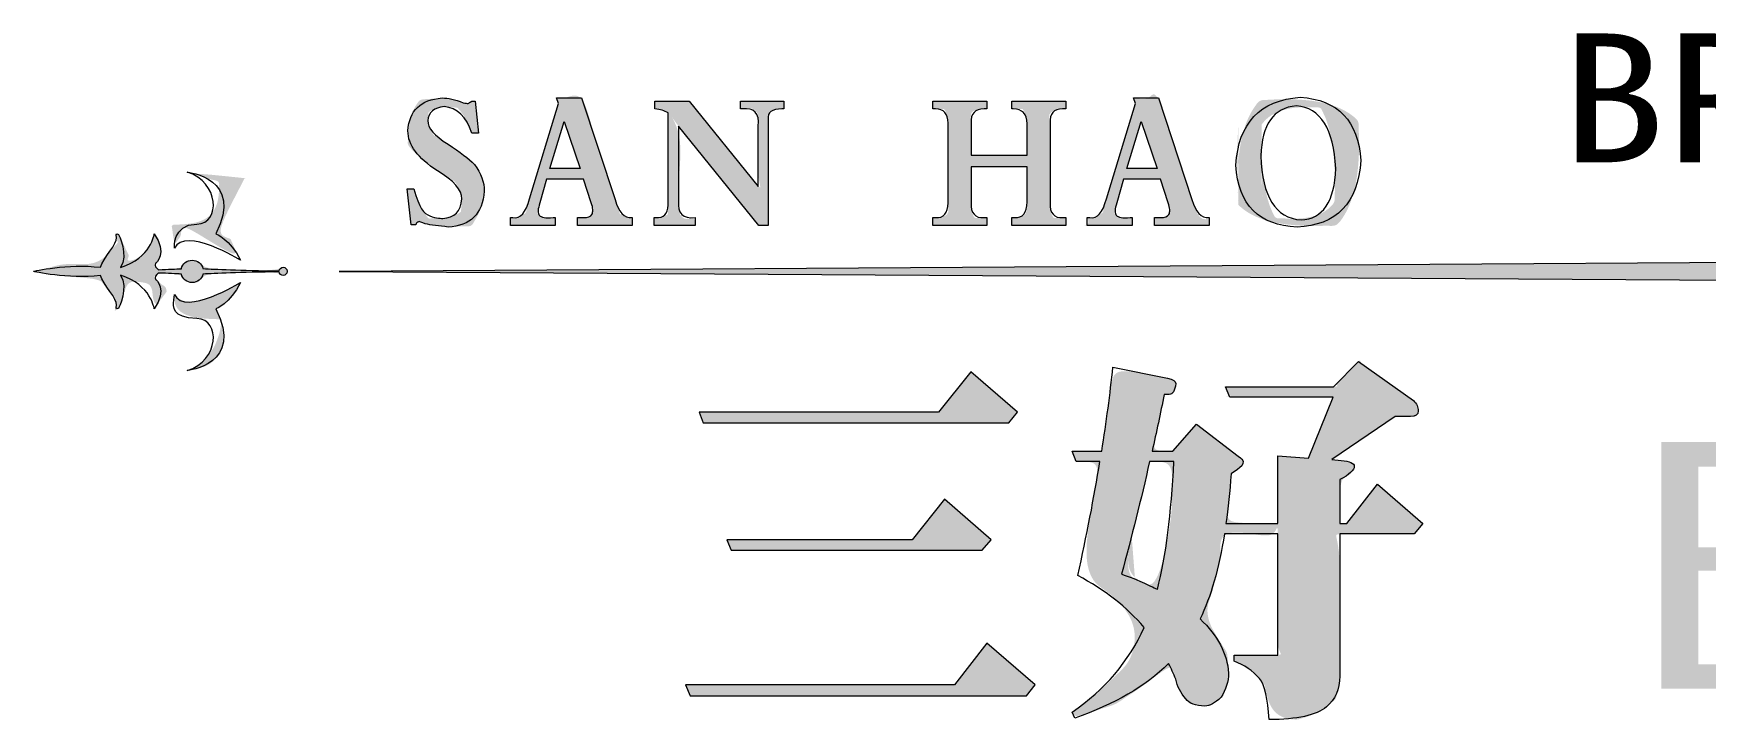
# Model space of a CAD drawing. Header units: millimetres. Extents: x 404985 to 540841, y 1898 to 26709.
# Drawn here: x 470265 to 471141, y 21833 to 22193 of the extents above; entities that cross this region are included whole.
import ezdxf

# ---------------------------------------------------------------- set-up
doc = ezdxf.new("R2010")
doc.units = ezdxf.units.MM
doc.layers.add('水电', color=2, linetype='Continuous')
doc.styles.add('宋体', font='PMingLiU.ttf', dxfattribs={"width": 0.7})

# ---------------------------------------------------------------- blocks, each defined once
blk = doc.blocks.new('DFERGGGGGGGGGGGGGGG')
at = {"true_color": 0xd9ad00}
h = blk.add_hatch(color=42, dxfattribs=at)
h.dxf.hatch_style = 2
edge = h.paths.add_edge_path()
edge.add_spline(control_points=[(2243068.4, 1013893.1), (2243068.4, 1013893.1), (2243068.4, 1013893.1), (2243072.9, 1013891.2), (2243081.2, 1013887.7), (2243095.5, 1013885.1), (2243113.4, 1013882.8), (2243134.8, 1013880.3), (2243187, 1013882.8), (2243215.1, 1013910.7), (2243219.2, 1013964.1), (2243219.2, 1013984.8), (2243211.5, 1014005.4), (2243196.1, 1014026), (2243182.9, 1014039.4), (2243162.4, 1014055.2), (2243134.8, 1014073.5), (2243103.1, 1014092.9), (2243087.3, 1014111), (2243087.3, 1014128.1), (2243089.3, 1014147.5), (2243102.1, 1014158.4), (2243125.6, 1014160.9), (2243156.3, 1014158.4), (2243177.8, 1014137.8), (2243190, 1014098.9), (2243190, 1014098.9), (2243205.4, 1014098.9), (2243205.4, 1014098.9), (2243205.4, 1014098.9), (2243197.7, 1014173.6), (2243197.7, 1014173.6), (2243197.7, 1014173.6), (2243190, 1014173.6), (2243190, 1014173.6), (2243187, 1014171.1), (2243185.9, 1014170.5), (2243187, 1014171.8), (2243183.9, 1014169.3), (2243181.8, 1014168.1), (2243180.8, 1014168.1), (2243178.8, 1014168.1), (2243175.2, 1014168.8), (2243170.1, 1014170), (2243150.6, 1014177.3), (2243134.3, 1014180.9), (2243121, 1014180.9), (2243070.9, 1014177.3), (2243044.3, 1014151.7), (2243041.3, 1014104.4), (2243041.3, 1014071.6), (2243064.3, 1014040.6), (2243110.2, 1014011.5), (2243148.1, 1013988.4), (2243167, 1013966.6), (2243167, 1013946), (2243165, 1013916.8), (2243150.1, 1013901.6), (2243122.5, 1013900.4), (2243089.8, 1013900.4), (2243067.4, 1013923.4), (2243055.1, 1013969.6), (2243055.1, 1013969.6), (2243039.7, 1013969.6), (2243039.7, 1013969.6), (2243039.7, 1013969.6), (2243048.9, 1013885.8), (2243048.9, 1013885.8), (2243048.9, 1013885.8), (2243059.6, 1013885.8), (2243059.6, 1013885.8), (2243060.6, 1013889.4), (2243063.2, 1013891.9), (2243067.4, 1013893.1), (2243068.4, 1013893.1)], knot_values=[-1, 0, 0, 0, 0, 0, 1, 1, 1, 2, 2, 2, 3, 3, 3, 4, 4, 4, 5, 5, 5, 6, 6, 6, 7, 7, 7, 8, 8, 8, 9, 9, 9, 10, 10, 10, 11, 11, 11, 12, 12, 12, 13, 13, 13, 14, 14, 14, 15, 15, 15, 16, 16, 16, 17, 17, 17, 18, 18, 18, 19, 19, 19, 20, 20, 20, 21, 21, 21, 22, 22, 22, 23, 23, 23, 24, 24, 24, 24], degree=3, periodic=0)
h = blk.add_hatch(color=42, dxfattribs=at)
h.dxf.hatch_style = 2
edge = h.paths.add_edge_path()
edge.add_spline(control_points=[(2243349, 1013936.8), (2243349, 1013936.8), (2243349, 1013936.8), (2243364.3, 1013991.5), (2243364.3, 1013991.5), (2243364.3, 1013991.5), (2243450.2, 1013991.5), (2243450.2, 1013991.5), (2243450.2, 1013991.5), (2243468.6, 1013936.8), (2243468.6, 1013936.8), (2243472.7, 1013924.6), (2243473.2, 1013915.6), (2243470.1, 1013909.5), (2243467, 1013904.7), (2243460.4, 1013902.2), (2243450.2, 1013902.2), (2243450.2, 1013902.2), (2243436.4, 1013902.2), (2243436.4, 1013902.2), (2243436.4, 1013902.2), (2243436.4, 1013884), (2243436.4, 1013884), (2243436.4, 1013884), (2243563.7, 1013884), (2243563.7, 1013884), (2243563.7, 1013884), (2243563.7, 1013902.2), (2243563.7, 1013902.2), (2243545.3, 1013901), (2243532, 1013914.9), (2243523.8, 1013944.1), (2243523.8, 1013944.1), (2243445.6, 1014180.9), (2243445.6, 1014180.9), (2243445.6, 1014180.9), (2243387.2, 1014180.9), (2243387.2, 1014180.9), (2243387.2, 1014180.9), (2243391.9, 1014168.1), (2243391.9, 1014168.1), (2243391.9, 1014168.1), (2243324.4, 1013946), (2243324.4, 1013946), (2243316.2, 1013914.3), (2243303.5, 1013899.7), (2243286, 1013902.2), (2243286, 1013902.2), (2243279.9, 1013902.2), (2243279.9, 1013902.2), (2243279.9, 1013902.2), (2243279.9, 1013884), (2243279.9, 1013884), (2243279.9, 1013884), (2243384.2, 1013884), (2243384.2, 1013884), (2243384.2, 1013884), (2243384.2, 1013902.2), (2243384.2, 1013902.2), (2243384.2, 1013902.2), (2243379.7, 1013902.2), (2243379.7, 1013902.2), (2243362.3, 1013901), (2243351.5, 1013902.8), (2243347.4, 1013907.6), (2243343.3, 1013912.5), (2243343.8, 1013922.2), (2243349, 1013936.8), (2243349, 1013936.8)], knot_values=[-1, 0, 0, 0, 0, 0, 1, 1, 1, 2, 2, 2, 3, 3, 3, 4, 4, 4, 5, 5, 5, 6, 6, 6, 7, 7, 7, 8, 8, 8, 9, 9, 9, 10, 10, 10, 11, 11, 11, 12, 12, 12, 13, 13, 13, 14, 14, 14, 15, 15, 15, 16, 16, 16, 17, 17, 17, 18, 18, 18, 19, 19, 19, 20, 20, 20, 21, 21, 21, 22, 22, 22, 22], degree=3, periodic=0)
h.paths.add_polyline_path([(2243405.7, 1014126.3), (2243442.6, 1014016.9), (2243371.9, 1014016.9)])
h = blk.add_hatch(color=42, dxfattribs=at)
h.dxf.hatch_style = 2
edge = h.paths.add_edge_path()
edge.add_spline(control_points=[(2243880.6, 1013884), (2243880.6, 1013884), (2243880.6, 1013884), (2243880.6, 1014131.7), (2243880.6, 1014131.7), (2243878.6, 1014147.5), (2243889.3, 1014155.4), (2243912.8, 1014155.4), (2243912.8, 1014155.4), (2243917.4, 1014155.4), (2243917.4, 1014155.4), (2243917.4, 1014155.4), (2243917.4, 1014173.6), (2243917.4, 1014173.6), (2243917.4, 1014173.6), (2243816.2, 1014173.6), (2243816.2, 1014173.6), (2243816.2, 1014173.6), (2243816.2, 1014155.4), (2243816.2, 1014155.4), (2243816.2, 1014155.4), (2243820.7, 1014155.4), (2243820.7, 1014155.4), (2243848.4, 1014159), (2243860.7, 1014145.7), (2243857.6, 1014115.3), (2243857.6, 1014115.3), (2243857.6, 1013975.1), (2243857.6, 1013975.1), (2243857.6, 1013975.1), (2243696.5, 1014173.6), (2243696.5, 1014173.6), (2243696.5, 1014173.6), (2243616.8, 1014173.6), (2243616.8, 1014173.6), (2243616.8, 1014173.6), (2243616.8, 1014155.4), (2243616.8, 1014155.4), (2243629, 1014154.2), (2243639.2, 1014151.1), (2243647.5, 1014146.3), (2243647.5, 1014146.3), (2243647.5, 1013931.4), (2243647.5, 1013931.4), (2243647.5, 1013910.7), (2243637.7, 1013901), (2243618.3, 1013902.2), (2243618.3, 1013902.2), (2243615.3, 1013902.2), (2243615.3, 1013902.2), (2243615.3, 1013902.2), (2243615.3, 1013884), (2243615.3, 1013884), (2243615.3, 1013884), (2243710.4, 1013884), (2243710.4, 1013884), (2243710.4, 1013884), (2243710.4, 1013902.2), (2243710.4, 1013902.2), (2243681.7, 1013899.7), (2243668.9, 1013912.5), (2243672, 1013940.5), (2243672, 1013940.5), (2243672, 1014115.3), (2243672, 1014115.3), (2243672, 1014115.3), (2243859.1, 1013884), (2243859.1, 1013884), (2243859.1, 1013884), (2243880.6, 1013884), (2243880.6, 1013884), (2243880.6, 1013884)], knot_values=[-1, 0, 0, 0, 0, 0, 1, 1, 1, 2, 2, 2, 3, 3, 3, 4, 4, 4, 5, 5, 5, 6, 6, 6, 7, 7, 7, 8, 8, 8, 9, 9, 9, 10, 10, 10, 11, 11, 11, 12, 12, 12, 13, 13, 13, 14, 14, 14, 15, 15, 15, 16, 16, 16, 17, 17, 17, 18, 18, 18, 19, 19, 19, 20, 20, 20, 21, 21, 21, 22, 22, 22, 23, 23, 23, 23], degree=3, periodic=0)
h = blk.add_hatch(color=42, dxfattribs=at)
h.dxf.hatch_style = 2
edge = h.paths.add_edge_path()
edge.add_spline(control_points=[(2244299.9, 1014122.6), (2244299.9, 1014122.6), (2244299.9, 1014122.6), (2244299.9, 1013936.8), (2244299.9, 1013936.8), (2244299.9, 1013912.5), (2244290.1, 1013901), (2244270.7, 1013902.2), (2244270.7, 1013902.2), (2244264.6, 1013902.2), (2244264.6, 1013902.2), (2244264.6, 1013902.2), (2244264.6, 1013884), (2244264.6, 1013884), (2244264.6, 1013884), (2244390.4, 1013884), (2244390.4, 1013884), (2244390.4, 1013884), (2244390.4, 1013902.2), (2244390.4, 1013902.2), (2244390.4, 1013902.2), (2244384.2, 1013902.2), (2244384.2, 1013902.2), (2244362.7, 1013901), (2244352.5, 1013912.5), (2244353.5, 1013936.8), (2244353.5, 1013936.8), (2244353.5, 1014020.6), (2244353.5, 1014020.6), (2244353.5, 1014020.6), (2244483.9, 1014020.6), (2244483.9, 1014020.6), (2244483.9, 1014020.6), (2244483.9, 1013938.7), (2244483.9, 1013938.7), (2244483.9, 1013913.1), (2244474.1, 1013901), (2244454.8, 1013902.2), (2244454.8, 1013902.2), (2244448.7, 1013902.2), (2244448.7, 1013902.2), (2244448.7, 1013902.2), (2244448.7, 1013884), (2244448.7, 1013884), (2244448.7, 1013884), (2244574.4, 1013884), (2244574.4, 1013884), (2244574.4, 1013884), (2244574.4, 1013902.2), (2244574.4, 1013902.2), (2244574.4, 1013902.2), (2244568.3, 1013902.2), (2244568.3, 1013902.2), (2244546.8, 1013901), (2244536.5, 1013912.5), (2244537.6, 1013936.8), (2244537.6, 1013936.8), (2244537.6, 1014122.6), (2244537.6, 1014122.6), (2244536.5, 1014144.5), (2244546.3, 1014155.4), (2244566.8, 1014155.4), (2244566.8, 1014155.4), (2244574.4, 1014155.4), (2244574.4, 1014155.4), (2244574.4, 1014155.4), (2244574.4, 1014173.6), (2244574.4, 1014173.6), (2244574.4, 1014173.6), (2244448.7, 1014173.6), (2244448.7, 1014173.6), (2244448.7, 1014173.6), (2244448.7, 1014155.4), (2244448.7, 1014155.4), (2244448.7, 1014155.4), (2244451.7, 1014155.4), (2244451.7, 1014155.4), (2244473.2, 1014155.4), (2244483.9, 1014143.9), (2244483.9, 1014120.8), (2244483.9, 1014120.8), (2244483.9, 1014047.9), (2244483.9, 1014047.9), (2244483.9, 1014047.9), (2244353.5, 1014047.9), (2244353.5, 1014047.9), (2244353.5, 1014047.9), (2244353.5, 1014122.6), (2244353.5, 1014122.6), (2244352.5, 1014144.5), (2244362.7, 1014155.4), (2244384.2, 1014155.4), (2244384.2, 1014155.4), (2244390.4, 1014155.4), (2244390.4, 1014155.4), (2244390.4, 1014155.4), (2244390.4, 1014173.6), (2244390.4, 1014173.6), (2244390.4, 1014173.6), (2244264.6, 1014173.6), (2244264.6, 1014173.6), (2244264.6, 1014173.6), (2244264.6, 1014155.4), (2244264.6, 1014155.4), (2244264.6, 1014155.4), (2244270.7, 1014155.4), (2244270.7, 1014155.4), (2244290.1, 1014155.4), (2244299.9, 1014144.5), (2244299.9, 1014122.6), (2244299.9, 1014122.6)], knot_values=[-1, 0, 0, 0, 0, 0, 1, 1, 1, 2, 2, 2, 3, 3, 3, 4, 4, 4, 5, 5, 5, 6, 6, 6, 7, 7, 7, 8, 8, 8, 9, 9, 9, 10, 10, 10, 11, 11, 11, 12, 12, 12, 13, 13, 13, 14, 14, 14, 15, 15, 15, 16, 16, 16, 17, 17, 17, 18, 18, 18, 19, 19, 19, 20, 20, 20, 21, 21, 21, 22, 22, 22, 23, 23, 23, 24, 24, 24, 25, 25, 25, 26, 26, 26, 27, 27, 27, 28, 28, 28, 29, 29, 29, 30, 30, 30, 31, 31, 31, 32, 32, 32, 33, 33, 33, 34, 34, 34, 35, 35, 35, 36, 36, 36, 36], degree=3, periodic=0)
h = blk.add_hatch(color=42, dxfattribs=at)
h.dxf.hatch_style = 2
edge = h.paths.add_edge_path()
edge.add_spline(control_points=[(2244908.2, 1013884), (2244908.2, 1013884), (2244908.2, 1013884), (2244908.2, 1013902.2), (2244908.2, 1013902.2), (2244889.8, 1013901), (2244876.5, 1013914.9), (2244868.3, 1013944.1), (2244868.3, 1013944.1), (2244790.1, 1014180.9), (2244790.1, 1014180.9), (2244790.1, 1014180.9), (2244731.8, 1014180.9), (2244731.8, 1014180.9), (2244731.8, 1014180.9), (2244736.4, 1014168.1), (2244736.4, 1014168.1), (2244736.4, 1014168.1), (2244668.9, 1013946), (2244668.9, 1013946), (2244660.7, 1013914.3), (2244647.9, 1013899.7), (2244630.6, 1013902.2), (2244630.6, 1013902.2), (2244624.4, 1013902.2), (2244624.4, 1013902.2), (2244624.4, 1013902.2), (2244624.4, 1013884), (2244624.4, 1013884), (2244624.4, 1013884), (2244728.7, 1013884), (2244728.7, 1013884), (2244728.7, 1013884), (2244728.7, 1013902.2), (2244728.7, 1013902.2), (2244728.7, 1013902.2), (2244724.1, 1013902.2), (2244724.1, 1013902.2), (2244706.7, 1013901), (2244696, 1013902.8), (2244691.9, 1013907.6), (2244687.9, 1013912.5), (2244688.4, 1013922.2), (2244693.4, 1013936.8), (2244693.4, 1013936.8), (2244708.8, 1013991.5), (2244708.8, 1013991.5), (2244708.8, 1013991.5), (2244794.7, 1013991.5), (2244794.7, 1013991.5), (2244794.7, 1013991.5), (2244813.1, 1013936.8), (2244813.1, 1013936.8), (2244817.1, 1013924.6), (2244817.7, 1013915.6), (2244814.6, 1013909.5), (2244811.6, 1013904.7), (2244804.9, 1013902.2), (2244794.7, 1013902.2), (2244794.7, 1013902.2), (2244780.9, 1013902.2), (2244780.9, 1013902.2), (2244780.9, 1013902.2), (2244780.9, 1013884), (2244780.9, 1013884), (2244780.9, 1013884), (2244908.2, 1013884), (2244908.2, 1013884), (2244908.2, 1013884)], knot_values=[-1, 0, 0, 0, 0, 0, 1, 1, 1, 2, 2, 2, 3, 3, 3, 4, 4, 4, 5, 5, 5, 6, 6, 6, 7, 7, 7, 8, 8, 8, 9, 9, 9, 10, 10, 10, 11, 11, 11, 12, 12, 12, 13, 13, 13, 14, 14, 14, 15, 15, 15, 16, 16, 16, 17, 17, 17, 18, 18, 18, 19, 19, 19, 20, 20, 20, 21, 21, 21, 22, 22, 22, 22], degree=3, periodic=0)
h.paths.add_polyline_path([(2244716.5, 1014016.9), (2244750.2, 1014126.3), (2244787, 1014016.9)])
h = blk.add_hatch(color=42, dxfattribs=at)
h.dxf.hatch_style = 2
edge = h.paths.add_edge_path()
edge.add_spline(control_points=[(2244976.6, 1013931.9), (2244976.6, 1013931.9), (2244976.6, 1013931.9), (2245024.2, 1013884), (2245113.1, 1013880.3), (2245205.1, 1013884), (2245254.8, 1013935.6), (2245262, 1014035.2), (2245255.8, 1014127.5), (2245208.7, 1014176.6), (2245120.8, 1014182.7), (2245026.7, 1014175.4), (2244976.6, 1014122.6), (2244970.5, 1014024.2), (2244976.6, 1013931.9)], knot_values=[-1, 0, 0, 0, 0, 0, 1, 1, 1, 2, 2, 2, 3, 3, 3, 4, 4, 4, 4], degree=3, periodic=0)
edge = h.paths.add_edge_path()
edge.add_spline(control_points=[(2245030.8, 1014119), (2245030.8, 1014119), (2245030.8, 1014119), (2245058.4, 1014157.8), (2245111.6, 1014162.7), (2245167.8, 1014157.8), (2245198.5, 1014109.2), (2245203.6, 1014016.9), (2245200.6, 1013939.2), (2245173.4, 1013899.2), (2245122.4, 1013896.8), (2245063, 1013901.6), (2245031.9, 1013951.4), (2245028.8, 1014046.1), (2245030.8, 1014119)], knot_values=[-1, 0, 0, 0, 0, 0, 1, 1, 1, 2, 2, 2, 3, 3, 3, 4, 4, 4, 4], degree=3, periodic=0)
h = blk.add_hatch(color=42, dxfattribs=at)
h.dxf.hatch_style = 2
edge = h.paths.add_edge_path()
edge.add_spline(control_points=[(2242660.9, 1013994.1), (2242660.9, 1013994.1), (2242660.9, 1013994.1), (2242527.2, 1014008.2), (2242527.2, 1014008.2), (2242600.5, 1013985.6), (2242607, 1013888.9), (2242549, 1013887.3), (2242490.9, 1013885.6), (2242497.3, 1013830.8), (2242497.3, 1013830.8), (2242521.6, 1013883.2), (2242651, 1013803.1), (2242651, 1013803.1), (2242627.5, 1013852.8), (2242593.3, 1013864.5), (2242593.3, 1013864.5), (2242660.9, 1013994.1)], knot_values=[-1, 0, 0, 0, 0, 0, 1, 1, 1, 2, 2, 2, 3, 3, 3, 4, 4, 4, 5, 5, 5, 5], degree=3, periodic=0)
h = blk.add_hatch(color=42, dxfattribs=at)
h.dxf.hatch_style = 2
edge = h.paths.add_edge_path()
edge.add_spline(control_points=[(2242365.5, 1013844), (2242365.5, 1013844), (2242365.5, 1013844), (2242330.6, 1013806), (2242324.5, 1013786.5), (2242248.8, 1013796.3), (2242168.6, 1013777.1), (2242168.6, 1013777.1), (2242168.6, 1013777.1), (2242248.8, 1013757.9), (2242324.5, 1013767.8), (2242330.6, 1013748.2), (2242365.5, 1013710.3), (2242362.1, 1013698.8), (2242358, 1013685.2), (2242366.9, 1013690.9), (2242366.9, 1013690.9), (2242366.9, 1013690.9), (2242391.2, 1013740.3), (2242371.3, 1013768.1), (2242443.4, 1013745.3), (2242450.1, 1013689.7), (2242450.1, 1013689.7), (2242482.4, 1013734.7), (2242453.4, 1013758.4), (2242453.4, 1013758.4), (2242449.4, 1013763.5), (2242454.8, 1013769.4), (2242459.6, 1013773.2), (2242483, 1013772.4), (2242500.8, 1013771.6), (2242513.3, 1013770.9), (2242516.1, 1013759.5), (2242526.3, 1013751.1), (2242538.5, 1013751.1), (2242550.6, 1013751.1), (2242560.8, 1013759.4), (2242563.7, 1013770.7), (2242591.2, 1013772.2), (2242648.9, 1013774.7), (2242741.2, 1013776.1), (2242741.7, 1013771.3), (2242745.7, 1013767.7), (2242750.6, 1013767.7), (2242755.6, 1013767.7), (2242759.7, 1013771.5), (2242760.1, 1013776.4), (2242760.1, 1013776.4), (2242760.1, 1013776.4), (2242760.2, 1013776.4), (2242760.2, 1013776.4), (2242760.2, 1013777.8), (2242760.2, 1013777.8), (2242760.1, 1013777.8), (2242760.1, 1013777.8), (2242760.1, 1013777.8), (2242759.7, 1013782.7), (2242755.6, 1013786.6), (2242750.6, 1013786.6), (2242745.7, 1013786.6), (2242741.6, 1013782.9), (2242741.2, 1013778.1), (2242648.9, 1013779.5), (2242591.2, 1013782), (2242563.7, 1013783.5), (2242560.8, 1013794.7), (2242550.6, 1013803.1), (2242538.5, 1013803.1), (2242526.2, 1013803.1), (2242516, 1013794.7), (2242513.3, 1013783.3), (2242500.8, 1013782.6), (2242483, 1013781.8), (2242459.7, 1013781), (2242454.9, 1013784.8), (2242449.4, 1013790.7), (2242453.4, 1013795.8), (2242453.4, 1013795.8), (2242482.4, 1013819.5), (2242450.1, 1013864.5), (2242450.1, 1013864.5), (2242443.4, 1013808.8), (2242371.3, 1013786.1), (2242391.2, 1013813.9), (2242366.9, 1013863.3), (2242366.9, 1013863.3), (2242366.9, 1013863.3), (2242358, 1013869.1), (2242362.1, 1013855.3), (2242365.5, 1013844)], knot_values=[-1, 0, 0, 0, 0, 0, 1, 1, 1, 2, 2, 2, 3, 3, 3, 4, 4, 4, 5, 5, 5, 6, 6, 6, 7, 7, 7, 8, 8, 8, 9, 9, 9, 10, 10, 10, 11, 11, 11, 12, 12, 12, 13, 13, 13, 14, 14, 14, 15, 15, 15, 16, 16, 16, 17, 17, 17, 18, 18, 18, 19, 19, 19, 20, 20, 20, 21, 21, 21, 22, 22, 22, 23, 23, 23, 24, 24, 24, 25, 25, 25, 26, 26, 26, 27, 27, 27, 28, 28, 28, 29, 29, 29, 29], degree=3, periodic=0)
h = blk.add_hatch(color=42, dxfattribs=at)
h.dxf.hatch_style = 2
h.paths.add_polyline_path([(2242881.4, 1013777.1), (2246754.2, 1013752.4), (2250627.1, 1013777.1), (2246754.2, 1013801.8)])
h = blk.add_hatch(color=42, dxfattribs=at)
h.dxf.hatch_style = 2
edge = h.paths.add_edge_path()
edge.add_spline(control_points=[(2242607, 1013665.4), (2242607, 1013665.4), (2242607, 1013665.4), (2242600.5, 1013568.7), (2242527.2, 1013546.1), (2242527.2, 1013546.1), (2242660.9, 1013560.1), (2242593.3, 1013689.7), (2242593.3, 1013689.7), (2242627.5, 1013701.4), (2242651, 1013751.1), (2242651, 1013751.1), (2242521.6, 1013671), (2242497.3, 1013723.4), (2242497.3, 1013723.4), (2242490.9, 1013668.6), (2242549, 1013667), (2242607, 1013665.4)], knot_values=[-1, 0, 0, 0, 0, 0, 1, 1, 1, 2, 2, 2, 3, 3, 3, 4, 4, 4, 5, 5, 5, 5], degree=3, periodic=0)
h = blk.add_hatch(color=42, dxfattribs=at)
h.dxf.hatch_style = 2
edge = h.paths.add_edge_path()
edge.add_spline(control_points=[(2244834, 1012810.4), (2244834, 1012810.4), (2244834, 1012810.4), (2244841.9, 1012795.3), (2244854.1, 1012781.5), (2244861.7, 1012770.7), (2244876.4, 1012765.1), (2244898.5, 1012764.5), (2244909.6, 1012764.5), (2244922.1, 1012771.4), (2244936, 1012785.1), (2244947.7, 1012802.9), (2244953.5, 1012821.7), (2244953.5, 1012841.4), (2244950.6, 1012886.7), (2244928.5, 1012928.8), (2244887.2, 1012967.5), (2244912.2, 1013018.8), (2244931.1, 1013085), (2244943.9, 1013166), (2244943.9, 1013166), (2245068.6, 1013166), (2245068.6, 1013166), (2245068.6, 1013166), (2245068.6, 1012883.4), (2245068.6, 1012883.4), (2245068.6, 1012883.4), (2244966.6, 1012883.4), (2244966.6, 1012883.4), (2244966.6, 1012883.4), (2244966.6, 1012869.1), (2244966.6, 1012869.1), (2244990.5, 1012860.2), (2245010.2, 1012846.8), (2245025.9, 1012828.9), (2245037.5, 1012813.4), (2245045.1, 1012781.5), (2245048.5, 1012733.2), (2245113.1, 1012733.2), (2245157.5, 1012743), (2245182, 1012762.7), (2245202.3, 1012780), (2245212.5, 1012803.8), (2245212.5, 1012834.2), (2245212.5, 1012834.2), (2245212.5, 1013166), (2245212.5, 1013166), (2245212.5, 1013166), (2245386, 1013166), (2245386, 1013166), (2245386, 1013166), (2245406.1, 1013190.2), (2245406.1, 1013190.2), (2245406.1, 1013190.2), (2245300.6, 1013281.4), (2245300.6, 1013281.4), (2245300.6, 1013281.4), (2245229, 1013190.2), (2245229, 1013190.2), (2245229, 1013190.2), (2245212.5, 1013190.2), (2245212.5, 1013190.2), (2245212.5, 1013190.2), (2245212.5, 1013292), (2245212.5, 1013292), (2245235.2, 1013303.4), (2245246.5, 1013313.9), (2245246.5, 1013323.4), (2245246.5, 1013330), (2245236.3, 1013334.4), (2245216, 1013336.9), (2245216, 1013336.9), (2245194.2, 1013338.6), (2245194.2, 1013338.6), (2245194.2, 1013338.6), (2245341.6, 1013438.7), (2245341.6, 1013438.7), (2245341.6, 1013438.7), (2245377.3, 1013438.7), (2245377.3, 1013438.7), (2245389.5, 1013438.7), (2245395.7, 1013443.2), (2245395.7, 1013452.2), (2245395.7, 1013461.1), (2245391.8, 1013469.2), (2245384.3, 1013476.3), (2245384.3, 1013476.3), (2245256.1, 1013567.5), (2245256.1, 1013567.5), (2245256.1, 1013567.5), (2245198.5, 1013508.5), (2245198.5, 1013508.5), (2245198.5, 1013508.5), (2244946.6, 1013508.5), (2244946.6, 1013508.5), (2244946.6, 1013508.5), (2244956.9, 1013484.4), (2244956.9, 1013484.4), (2244956.9, 1013484.4), (2245197.6, 1013484.4), (2245197.6, 1013484.4), (2245197.6, 1013484.4), (2245140.1, 1013342.2), (2245140.1, 1013342.2), (2245140.1, 1013342.2), (2245068.6, 1013347.6), (2245068.6, 1013347.6), (2245068.6, 1013347.6), (2245068.6, 1013190.2), (2245068.6, 1013190.2), (2245068.6, 1013190.2), (2244947.4, 1013190.2), (2244947.4, 1013190.2), (2244952.6, 1013225.4), (2244956.6, 1013263.8), (2244959.6, 1013305.5), (2244959.6, 1013305.5), (2244974.4, 1013315.4), (2244974.4, 1013315.4), (2244983.2, 1013321.3), (2244987.5, 1013327.5), (2244987.5, 1013334.1), (2244987.5, 1013337.1), (2244983.8, 1013341.3), (2244976.2, 1013346.7), (2244976.2, 1013346.7), (2244878.5, 1013420.9), (2244878.5, 1013420.9), (2244878.5, 1013420.9), (2244823.6, 1013358.3), (2244823.6, 1013358.3), (2244823.6, 1013358.3), (2244775.6, 1013358.3), (2244775.6, 1013358.3), (2244785.5, 1013402.4), (2244794.8, 1013446.5), (2244803.5, 1013490.6), (2244803.5, 1013490.6), (2244814.8, 1013490.6), (2244814.8, 1013490.6), (2244823.6, 1013490.6), (2244828.8, 1013499), (2244830.5, 1013515.7), (2244830.5, 1013521.6), (2244824.1, 1013525.8), (2244811.3, 1013528.2), (2244811.3, 1013528.2), (2244684.1, 1013554.1), (2244684.1, 1013554.1), (2244677.6, 1013491.5), (2244668.9, 1013426.2), (2244657.9, 1013358.3), (2244657.9, 1013358.3), (2244589, 1013358.3), (2244589, 1013358.3), (2244589, 1013358.3), (2244598.6, 1013334.1), (2244598.6, 1013334.1), (2244598.6, 1013334.1), (2244653.6, 1013334.1), (2244653.6, 1013334.1), (2244640.1, 1013250), (2244623, 1013161.5), (2244602.1, 1013068.5), (2244664.9, 1013035.1), (2244716.6, 1012994.9), (2244757.2, 1012947.8), (2244721.3, 1012868.5), (2244665.2, 1012802.7), (2244589, 1012750.2), (2244589, 1012750.2), (2244595.1, 1012736.8), (2244595.1, 1012736.8), (2244687.6, 1012768.4), (2244760.5, 1012810.7), (2244814, 1012863.8), (2244819.8, 1012852.4), (2244825.3, 1012840.2), (2244830.5, 1012827.1), (2244834, 1012810.4)], knot_values=[-1, 0, 0, 0, 0, 0, 1, 1, 1, 2, 2, 2, 3, 3, 3, 4, 4, 4, 5, 5, 5, 6, 6, 6, 7, 7, 7, 8, 8, 8, 9, 9, 9, 10, 10, 10, 11, 11, 11, 12, 12, 12, 13, 13, 13, 14, 14, 14, 15, 15, 15, 16, 16, 16, 17, 17, 17, 18, 18, 18, 19, 19, 19, 20, 20, 20, 21, 21, 21, 22, 22, 22, 23, 23, 23, 24, 24, 24, 25, 25, 25, 26, 26, 26, 27, 27, 27, 28, 28, 28, 29, 29, 29, 30, 30, 30, 31, 31, 31, 32, 32, 32, 33, 33, 33, 34, 34, 34, 35, 35, 35, 36, 36, 36, 37, 37, 37, 38, 38, 38, 39, 39, 39, 40, 40, 40, 41, 41, 41, 42, 42, 42, 43, 43, 43, 44, 44, 44, 45, 45, 45, 46, 46, 46, 47, 47, 47, 48, 48, 48, 49, 49, 49, 50, 50, 50, 51, 51, 51, 52, 52, 52, 53, 53, 53, 54, 54, 54, 55, 55, 55, 56, 56, 56, 57, 57, 57, 58, 58, 58, 59, 59, 59, 59], degree=3, periodic=0)
edge = h.paths.add_edge_path()
edge.add_spline(control_points=[(2244727.9, 1013159.2), (2244727.9, 1013159.2), (2244727.9, 1013159.2), (2244749.7, 1013246.5), (2244769.5, 1013334.1), (2244769.5, 1013334.1), (2244826.1, 1013334.1), (2244826.1, 1013334.1), (2244820.3, 1013213.1), (2244807.6, 1013113.8), (2244787.8, 1013036.3), (2244763.4, 1013048.9), (2244735.5, 1013060.8), (2244704.1, 1013072.1), (2244727.9, 1013159.2)], knot_values=[-1, 0, 0, 0, 0, 0, 1, 1, 1, 2, 2, 2, 3, 3, 3, 4, 4, 4, 4], degree=3, periodic=0)
h = blk.add_hatch(color=42, dxfattribs=at)
h.dxf.hatch_style = 2
h.paths.add_polyline_path([(2244461.7, 1013449.5), (2244352.7, 1013543.4), (2244277.7, 1013449.5), (2243719.6, 1013449.5), (2243729.2, 1013424.4), (2244441.6, 1013424.4)])
h = blk.add_hatch(color=42, dxfattribs=at)
h.dxf.hatch_style = 2
h.paths.add_polyline_path([(2243784.1, 1013151.7), (2243794.6, 1013127.6), (2244379.7, 1013127.6), (2244400.7, 1013151.7), (2244291.6, 1013246.5), (2244216.6, 1013151.7)])
h = blk.add_hatch(color=42, dxfattribs=at)
h.dxf.hatch_style = 2
h.paths.add_polyline_path([(2244315.2, 1012813.7), (2243688.2, 1012813.7), (2243698.7, 1012788.6), (2244482.6, 1012788.6), (2244502.7, 1012813.7), (2244390.1, 1012911.2)])
at = {"lineweight": 0}
for points in [[(2243405.7, 1014126.3), (2243442.6, 1014016.9), (2243371.9, 1014016.9), (2243405.7, 1014126.3)], [(2244716.5, 1014016.9), (2244750.2, 1014126.3), (2244787, 1014016.9), (2244716.5, 1014016.9)], [(2242881.4, 1013777.1), (2246754.2, 1013752.4), (2250627.1, 1013777.1), (2246754.2, 1013801.8), (2242881.4, 1013777.1)], [(2244461.7, 1013449.5), (2244352.7, 1013543.4), (2244277.7, 1013449.5), (2243719.6, 1013449.5), (2243729.2, 1013424.4), (2244441.6, 1013424.4), (2244461.7, 1013449.5)], [(2243784.1, 1013151.7), (2243794.6, 1013127.6), (2244379.7, 1013127.6), (2244400.7, 1013151.7), (2244291.6, 1013246.5), (2244216.6, 1013151.7), (2243784.1, 1013151.7)], [(2244315.2, 1012813.7), (2243688.2, 1012813.7), (2243698.7, 1012788.6), (2244482.6, 1012788.6), (2244502.7, 1012813.7), (2244390.1, 1012911.2), (2244315.2, 1012813.7)]]:
    blk.add_lwpolyline(points, dxfattribs=at)
for points, knots in [([(2243122.5, 1013900.4), (2243122.5, 1013900.4), (2243089.8, 1013900.4), (2243067.4, 1013923.4), (2243055.1, 1013969.6), (2243055.1, 1013969.6), (2243039.7, 1013969.6), (2243039.7, 1013969.6), (2243039.7, 1013969.6), (2243048.9, 1013885.8), (2243048.9, 1013885.8), (2243048.9, 1013885.8), (2243059.6, 1013885.8), (2243059.6, 1013885.8), (2243060.6, 1013889.4), (2243063.2, 1013891.9), (2243067.4, 1013893.1), (2243068.4, 1013893.1), (2243072.9, 1013891.2), (2243081.2, 1013887.7), (2243095.5, 1013885.1), (2243113.4, 1013882.8), (2243134.8, 1013880.3), (2243187, 1013882.8), (2243215.1, 1013910.7), (2243219.2, 1013964.1), (2243219.2, 1013984.8), (2243211.5, 1014005.4), (2243196.1, 1014026), (2243182.9, 1014039.4), (2243162.4, 1014055.2), (2243134.8, 1014073.5), (2243103.1, 1014092.9), (2243087.3, 1014111), (2243087.3, 1014128.1), (2243089.3, 1014147.5), (2243102.1, 1014158.4), (2243125.6, 1014160.9), (2243156.3, 1014158.4), (2243177.8, 1014137.8), (2243190, 1014098.9), (2243190, 1014098.9), (2243205.4, 1014098.9), (2243205.4, 1014098.9), (2243205.4, 1014098.9), (2243197.7, 1014173.6), (2243197.7, 1014173.6), (2243197.7, 1014173.6), (2243190, 1014173.6), (2243190, 1014173.6), (2243187, 1014171.1), (2243185.9, 1014170.5), (2243187, 1014171.8), (2243183.9, 1014169.3), (2243181.8, 1014168.1), (2243180.8, 1014168.1), (2243178.8, 1014168.1), (2243175.2, 1014168.8), (2243170.1, 1014170), (2243150.6, 1014177.3), (2243134.3, 1014180.9), (2243121, 1014180.9), (2243070.9, 1014177.3), (2243044.3, 1014151.7), (2243041.3, 1014104.4), (2243041.3, 1014071.6), (2243064.3, 1014040.6), (2243110.2, 1014011.5), (2243148.1, 1013988.4), (2243167, 1013966.6), (2243167, 1013946), (2243165, 1013916.8), (2243150.1, 1013901.6), (2243122.5, 1013900.4)], [0, 0, 0, 0, 0.5, 1, 1, 1, 2, 2, 2, 3, 3, 3, 4, 4, 4, 5, 5, 5, 6, 6, 6, 7, 7, 7, 8, 8, 8, 9, 9, 9, 10, 10, 10, 11, 11, 11, 12, 12, 12, 13, 13, 13, 14, 14, 14, 15, 15, 15, 16, 16, 16, 17, 17, 17, 18, 18, 18, 19, 19, 19, 20, 20, 20, 21, 21, 21, 22, 22, 22, 23, 23, 23, 24, 24, 24, 24]), ([(2243384.2, 1013902.2), (2243384.2, 1013902.2), (2243379.7, 1013902.2), (2243379.7, 1013902.2), (2243362.3, 1013901), (2243351.5, 1013902.8), (2243347.4, 1013907.6), (2243343.3, 1013912.5), (2243343.8, 1013922.2), (2243349, 1013936.8), (2243349, 1013936.8), (2243364.3, 1013991.5), (2243364.3, 1013991.5), (2243364.3, 1013991.5), (2243450.2, 1013991.5), (2243450.2, 1013991.5), (2243450.2, 1013991.5), (2243468.6, 1013936.8), (2243468.6, 1013936.8), (2243472.7, 1013924.6), (2243473.2, 1013915.6), (2243470.1, 1013909.5), (2243467, 1013904.7), (2243460.4, 1013902.2), (2243450.2, 1013902.2), (2243450.2, 1013902.2), (2243436.4, 1013902.2), (2243436.4, 1013902.2), (2243436.4, 1013902.2), (2243436.4, 1013884), (2243436.4, 1013884), (2243436.4, 1013884), (2243563.7, 1013884), (2243563.7, 1013884), (2243563.7, 1013884), (2243563.7, 1013902.2), (2243563.7, 1013902.2), (2243545.3, 1013901), (2243532, 1013914.9), (2243523.8, 1013944.1), (2243523.8, 1013944.1), (2243445.6, 1014180.9), (2243445.6, 1014180.9), (2243445.6, 1014180.9), (2243387.2, 1014180.9), (2243387.2, 1014180.9), (2243387.2, 1014180.9), (2243391.9, 1014168.1), (2243391.9, 1014168.1), (2243391.9, 1014168.1), (2243324.4, 1013946), (2243324.4, 1013946), (2243316.2, 1013914.3), (2243303.5, 1013899.7), (2243286, 1013902.2), (2243286, 1013902.2), (2243279.9, 1013902.2), (2243279.9, 1013902.2), (2243279.9, 1013902.2), (2243279.9, 1013884), (2243279.9, 1013884), (2243279.9, 1013884), (2243384.2, 1013884), (2243384.2, 1013884), (2243384.2, 1013884), (2243384.2, 1013902.2), (2243384.2, 1013902.2)], [0, 0, 0, 0, 1, 1, 1, 2, 2, 2, 3, 3, 3, 4, 4, 4, 5, 5, 5, 6, 6, 6, 7, 7, 7, 8, 8, 8, 9, 9, 9, 10, 10, 10, 11, 11, 11, 12, 12, 12, 13, 13, 13, 14, 14, 14, 15, 15, 15, 16, 16, 16, 17, 17, 17, 18, 18, 18, 19, 19, 19, 20, 20, 20, 21, 21, 21, 22, 22, 22, 22]), ([(2243710.4, 1013902.2), (2243681.7, 1013899.7), (2243668.9, 1013912.5), (2243672, 1013940.5), (2243672, 1013940.5), (2243672, 1014115.3), (2243672, 1014115.3), (2243672, 1014115.3), (2243859.1, 1013884), (2243859.1, 1013884), (2243859.1, 1013884), (2243880.6, 1013884), (2243880.6, 1013884), (2243880.6, 1013884), (2243880.6, 1014131.7), (2243880.6, 1014131.7), (2243878.6, 1014147.5), (2243889.3, 1014155.4), (2243912.8, 1014155.4), (2243912.8, 1014155.4), (2243917.4, 1014155.4), (2243917.4, 1014155.4), (2243917.4, 1014155.4), (2243917.4, 1014173.6), (2243917.4, 1014173.6), (2243917.4, 1014173.6), (2243816.2, 1014173.6), (2243816.2, 1014173.6), (2243816.2, 1014173.6), (2243816.2, 1014155.4), (2243816.2, 1014155.4), (2243816.2, 1014155.4), (2243820.7, 1014155.4), (2243820.7, 1014155.4), (2243848.4, 1014159), (2243860.7, 1014145.7), (2243857.6, 1014115.3), (2243857.6, 1014115.3), (2243857.6, 1013975.1), (2243857.6, 1013975.1), (2243857.6, 1013975.1), (2243696.5, 1014173.6), (2243696.5, 1014173.6), (2243696.5, 1014173.6), (2243616.8, 1014173.6), (2243616.8, 1014173.6), (2243616.8, 1014173.6), (2243616.8, 1014155.4), (2243616.8, 1014155.4), (2243629, 1014154.2), (2243639.2, 1014151.1), (2243647.5, 1014146.3), (2243647.5, 1014146.3), (2243647.5, 1013931.4), (2243647.5, 1013931.4), (2243647.5, 1013910.7), (2243637.7, 1013901), (2243618.3, 1013902.2), (2243618.3, 1013902.2), (2243615.3, 1013902.2), (2243615.3, 1013902.2), (2243615.3, 1013902.2), (2243615.3, 1013884), (2243615.3, 1013884), (2243615.3, 1013884), (2243710.4, 1013884), (2243710.4, 1013884), (2243710.4, 1013884), (2243710.4, 1013902.2), (2243710.4, 1013902.2)], [0, 0, 0, 0, 1, 1, 1, 2, 2, 2, 3, 3, 3, 4, 4, 4, 5, 5, 5, 6, 6, 6, 7, 7, 7, 8, 8, 8, 9, 9, 9, 10, 10, 10, 11, 11, 11, 12, 12, 12, 13, 13, 13, 14, 14, 14, 15, 15, 15, 16, 16, 16, 17, 17, 17, 18, 18, 18, 19, 19, 19, 20, 20, 20, 21, 21, 21, 22, 22, 22, 23, 23, 23, 23]), ([(2244537.6, 1014122.6), (2244536.5, 1014144.5), (2244546.3, 1014155.4), (2244566.8, 1014155.4), (2244566.8, 1014155.4), (2244574.4, 1014155.4), (2244574.4, 1014155.4), (2244574.4, 1014155.4), (2244574.4, 1014173.6), (2244574.4, 1014173.6), (2244574.4, 1014173.6), (2244448.7, 1014173.6), (2244448.7, 1014173.6), (2244448.7, 1014173.6), (2244448.7, 1014155.4), (2244448.7, 1014155.4), (2244448.7, 1014155.4), (2244451.7, 1014155.4), (2244451.7, 1014155.4), (2244473.2, 1014155.4), (2244483.9, 1014143.9), (2244483.9, 1014120.8), (2244483.9, 1014120.8), (2244483.9, 1014047.9), (2244483.9, 1014047.9), (2244483.9, 1014047.9), (2244353.5, 1014047.9), (2244353.5, 1014047.9), (2244353.5, 1014047.9), (2244353.5, 1014122.6), (2244353.5, 1014122.6), (2244352.5, 1014144.5), (2244362.7, 1014155.4), (2244384.2, 1014155.4), (2244384.2, 1014155.4), (2244390.4, 1014155.4), (2244390.4, 1014155.4), (2244390.4, 1014155.4), (2244390.4, 1014173.6), (2244390.4, 1014173.6), (2244390.4, 1014173.6), (2244264.6, 1014173.6), (2244264.6, 1014173.6), (2244264.6, 1014173.6), (2244264.6, 1014155.4), (2244264.6, 1014155.4), (2244264.6, 1014155.4), (2244270.7, 1014155.4), (2244270.7, 1014155.4), (2244290.1, 1014155.4), (2244299.9, 1014144.5), (2244299.9, 1014122.6), (2244299.9, 1014122.6), (2244299.9, 1013936.8), (2244299.9, 1013936.8), (2244299.9, 1013912.5), (2244290.1, 1013901), (2244270.7, 1013902.2), (2244270.7, 1013902.2), (2244264.6, 1013902.2), (2244264.6, 1013902.2), (2244264.6, 1013902.2), (2244264.6, 1013884), (2244264.6, 1013884), (2244264.6, 1013884), (2244390.4, 1013884), (2244390.4, 1013884), (2244390.4, 1013884), (2244390.4, 1013902.2), (2244390.4, 1013902.2), (2244390.4, 1013902.2), (2244384.2, 1013902.2), (2244384.2, 1013902.2), (2244362.7, 1013901), (2244352.5, 1013912.5), (2244353.5, 1013936.8), (2244353.5, 1013936.8), (2244353.5, 1014020.6), (2244353.5, 1014020.6), (2244353.5, 1014020.6), (2244483.9, 1014020.6), (2244483.9, 1014020.6), (2244483.9, 1014020.6), (2244483.9, 1013938.7), (2244483.9, 1013938.7), (2244483.9, 1013913.1), (2244474.1, 1013901), (2244454.8, 1013902.2), (2244454.8, 1013902.2), (2244448.7, 1013902.2), (2244448.7, 1013902.2), (2244448.7, 1013902.2), (2244448.7, 1013884), (2244448.7, 1013884), (2244448.7, 1013884), (2244574.4, 1013884), (2244574.4, 1013884), (2244574.4, 1013884), (2244574.4, 1013902.2), (2244574.4, 1013902.2), (2244574.4, 1013902.2), (2244568.3, 1013902.2), (2244568.3, 1013902.2), (2244546.8, 1013901), (2244536.5, 1013912.5), (2244537.6, 1013936.8), (2244537.6, 1013936.8), (2244537.6, 1014122.6), (2244537.6, 1014122.6)], [0, 0, 0, 0, 1, 1, 1, 2, 2, 2, 3, 3, 3, 4, 4, 4, 5, 5, 5, 6, 6, 6, 7, 7, 7, 8, 8, 8, 9, 9, 9, 10, 10, 10, 11, 11, 11, 12, 12, 12, 13, 13, 13, 14, 14, 14, 15, 15, 15, 16, 16, 16, 17, 17, 17, 18, 18, 18, 19, 19, 19, 20, 20, 20, 21, 21, 21, 22, 22, 22, 23, 23, 23, 24, 24, 24, 25, 25, 25, 26, 26, 26, 27, 27, 27, 28, 28, 28, 29, 29, 29, 30, 30, 30, 31, 31, 31, 32, 32, 32, 33, 33, 33, 34, 34, 34, 35, 35, 35, 36, 36, 36, 36]), ([(2244794.7, 1013902.2), (2244794.7, 1013902.2), (2244780.9, 1013902.2), (2244780.9, 1013902.2), (2244780.9, 1013902.2), (2244780.9, 1013884), (2244780.9, 1013884), (2244780.9, 1013884), (2244908.2, 1013884), (2244908.2, 1013884), (2244908.2, 1013884), (2244908.2, 1013902.2), (2244908.2, 1013902.2), (2244889.8, 1013901), (2244876.5, 1013914.9), (2244868.3, 1013944.1), (2244868.3, 1013944.1), (2244790.1, 1014180.9), (2244790.1, 1014180.9), (2244790.1, 1014180.9), (2244731.8, 1014180.9), (2244731.8, 1014180.9), (2244731.8, 1014180.9), (2244736.4, 1014168.1), (2244736.4, 1014168.1), (2244736.4, 1014168.1), (2244668.9, 1013946), (2244668.9, 1013946), (2244660.7, 1013914.3), (2244647.9, 1013899.7), (2244630.6, 1013902.2), (2244630.6, 1013902.2), (2244624.4, 1013902.2), (2244624.4, 1013902.2), (2244624.4, 1013902.2), (2244624.4, 1013884), (2244624.4, 1013884), (2244624.4, 1013884), (2244728.7, 1013884), (2244728.7, 1013884), (2244728.7, 1013884), (2244728.7, 1013902.2), (2244728.7, 1013902.2), (2244728.7, 1013902.2), (2244724.1, 1013902.2), (2244724.1, 1013902.2), (2244706.7, 1013901), (2244696, 1013902.8), (2244691.9, 1013907.6), (2244687.9, 1013912.5), (2244688.4, 1013922.2), (2244693.4, 1013936.8), (2244693.4, 1013936.8), (2244708.8, 1013991.5), (2244708.8, 1013991.5), (2244708.8, 1013991.5), (2244794.7, 1013991.5), (2244794.7, 1013991.5), (2244794.7, 1013991.5), (2244813.1, 1013936.8), (2244813.1, 1013936.8), (2244817.1, 1013924.6), (2244817.7, 1013915.6), (2244814.6, 1013909.5), (2244811.6, 1013904.7), (2244804.9, 1013902.2), (2244794.7, 1013902.2)], [0, 0, 0, 0, 1, 1, 1, 2, 2, 2, 3, 3, 3, 4, 4, 4, 5, 5, 5, 6, 6, 6, 7, 7, 7, 8, 8, 8, 9, 9, 9, 10, 10, 10, 11, 11, 11, 12, 12, 12, 13, 13, 13, 14, 14, 14, 15, 15, 15, 16, 16, 16, 17, 17, 17, 18, 18, 18, 19, 19, 19, 20, 20, 20, 21, 21, 21, 22, 22, 22, 22]), ([(2245120.8, 1014182.7), (2245026.7, 1014175.4), (2244976.6, 1014122.6), (2244970.5, 1014024.2), (2244976.6, 1013931.9), (2245024.2, 1013884), (2245113.1, 1013880.3), (2245205.1, 1013884), (2245254.8, 1013935.6), (2245262, 1014035.2), (2245255.8, 1014127.5), (2245208.7, 1014176.6), (2245120.8, 1014182.7)], [0, 0, 0, 0, 1, 1, 1, 2, 2, 2, 3, 3, 3, 4, 4, 4, 4]), ([(2245122.4, 1013896.8), (2245063, 1013901.6), (2245031.9, 1013951.4), (2245028.8, 1014046.1), (2245030.8, 1014119), (2245058.4, 1014157.8), (2245111.6, 1014162.7), (2245167.8, 1014157.8), (2245198.5, 1014109.2), (2245203.6, 1014016.9), (2245200.6, 1013939.2), (2245173.4, 1013899.2), (2245122.4, 1013896.8)], [0, 0, 0, 0, 1, 1, 1, 2, 2, 2, 3, 3, 3, 4, 4, 4, 4]), ([(2242651, 1013803.1), (2242627.5, 1013852.8), (2242593.3, 1013864.5), (2242593.3, 1013864.5), (2242660.9, 1013994.1), (2242527.2, 1014008.2), (2242527.2, 1014008.2), (2242600.5, 1013985.6), (2242607, 1013888.9), (2242549, 1013887.3), (2242490.9, 1013885.6), (2242497.3, 1013830.8), (2242497.3, 1013830.8), (2242521.6, 1013883.2), (2242651, 1013803.1), (2242651, 1013803.1)], [0, 0, 0, 0, 1, 1, 1, 2, 2, 2, 3, 3, 3, 4, 4, 4, 5, 5, 5, 5]), ([(2242750.6, 1013786.6), (2242745.7, 1013786.6), (2242741.6, 1013782.9), (2242741.2, 1013778.1), (2242648.9, 1013779.5), (2242591.2, 1013782), (2242563.7, 1013783.5), (2242560.8, 1013794.7), (2242550.6, 1013803.1), (2242538.5, 1013803.1), (2242526.2, 1013803.1), (2242516, 1013794.7), (2242513.3, 1013783.3), (2242500.8, 1013782.6), (2242483, 1013781.8), (2242459.7, 1013781), (2242454.9, 1013784.8), (2242449.4, 1013790.7), (2242453.4, 1013795.8), (2242453.4, 1013795.8), (2242482.4, 1013819.5), (2242450.1, 1013864.5), (2242450.1, 1013864.5), (2242443.4, 1013808.8), (2242371.3, 1013786.1), (2242391.2, 1013813.9), (2242366.9, 1013863.3), (2242366.9, 1013863.3), (2242366.9, 1013863.3), (2242358, 1013869.1), (2242362.1, 1013855.3), (2242365.5, 1013844), (2242330.6, 1013806), (2242324.5, 1013786.5), (2242248.8, 1013796.3), (2242168.6, 1013777.1), (2242168.6, 1013777.1), (2242168.6, 1013777.1), (2242248.8, 1013757.9), (2242324.5, 1013767.8), (2242330.6, 1013748.2), (2242365.5, 1013710.3), (2242362.1, 1013698.8), (2242358, 1013685.2), (2242366.9, 1013690.9), (2242366.9, 1013690.9), (2242366.9, 1013690.9), (2242391.2, 1013740.3), (2242371.3, 1013768.1), (2242443.4, 1013745.3), (2242450.1, 1013689.7), (2242450.1, 1013689.7), (2242482.4, 1013734.7), (2242453.4, 1013758.4), (2242453.4, 1013758.4), (2242449.4, 1013763.5), (2242454.8, 1013769.4), (2242459.6, 1013773.2), (2242483, 1013772.4), (2242500.8, 1013771.6), (2242513.3, 1013770.9), (2242516.1, 1013759.5), (2242526.3, 1013751.1), (2242538.5, 1013751.1), (2242550.6, 1013751.1), (2242560.8, 1013759.4), (2242563.7, 1013770.7), (2242591.2, 1013772.2), (2242648.9, 1013774.7), (2242741.2, 1013776.1), (2242741.7, 1013771.3), (2242745.7, 1013767.7), (2242750.6, 1013767.7), (2242755.6, 1013767.7), (2242759.7, 1013771.5), (2242760.1, 1013776.4), (2242760.1, 1013776.4), (2242760.1, 1013776.4), (2242760.2, 1013776.4), (2242760.2, 1013776.4), (2242760.2, 1013777.8), (2242760.2, 1013777.8), (2242760.1, 1013777.8), (2242760.1, 1013777.8), (2242760.1, 1013777.8), (2242759.7, 1013782.7), (2242755.6, 1013786.6), (2242750.6, 1013786.6)], [0, 0, 0, 0, 1, 1, 1, 2, 2, 2, 3, 3, 3, 4, 4, 4, 5, 5, 5, 6, 6, 6, 7, 7, 7, 8, 8, 8, 9, 9, 9, 10, 10, 10, 11, 11, 11, 12, 12, 12, 13, 13, 13, 14, 14, 14, 15, 15, 15, 16, 16, 16, 17, 17, 17, 18, 18, 18, 19, 19, 19, 20, 20, 20, 21, 21, 21, 22, 22, 22, 23, 23, 23, 24, 24, 24, 25, 25, 25, 26, 26, 26, 27, 27, 27, 28, 28, 28, 29, 29, 29, 29]), ([(2242497.3, 1013723.4), (2242497.3, 1013723.4), (2242497.3, 1013723.4), (2242490.9, 1013668.6), (2242549, 1013667), (2242607, 1013665.4), (2242600.5, 1013568.7), (2242527.2, 1013546.1), (2242527.2, 1013546.1), (2242660.9, 1013560.1), (2242593.3, 1013689.7), (2242593.3, 1013689.7), (2242627.5, 1013701.4), (2242651, 1013751.1), (2242651, 1013751.1), (2242521.6, 1013671), (2242497.3, 1013723.4)], [0, 0, 0, 0, 0.5, 1, 1, 1, 2, 2, 2, 3, 3, 3, 4, 4, 4, 5, 5, 5, 5]), ([(2245229, 1013190.2), (2245229, 1013190.2), (2245212.5, 1013190.2), (2245212.5, 1013190.2), (2245212.5, 1013190.2), (2245212.5, 1013292), (2245212.5, 1013292), (2245235.2, 1013303.4), (2245246.5, 1013313.9), (2245246.5, 1013323.4), (2245246.5, 1013330), (2245236.3, 1013334.4), (2245216, 1013336.9), (2245216, 1013336.9), (2245194.2, 1013338.6), (2245194.2, 1013338.6), (2245194.2, 1013338.6), (2245341.6, 1013438.7), (2245341.6, 1013438.7), (2245341.6, 1013438.7), (2245377.3, 1013438.7), (2245377.3, 1013438.7), (2245389.5, 1013438.7), (2245395.7, 1013443.2), (2245395.7, 1013452.2), (2245395.7, 1013461.1), (2245391.8, 1013469.2), (2245384.3, 1013476.3), (2245384.3, 1013476.3), (2245256.1, 1013567.5), (2245256.1, 1013567.5), (2245256.1, 1013567.5), (2245198.5, 1013508.5), (2245198.5, 1013508.5), (2245198.5, 1013508.5), (2244946.6, 1013508.5), (2244946.6, 1013508.5), (2244946.6, 1013508.5), (2244956.9, 1013484.4), (2244956.9, 1013484.4), (2244956.9, 1013484.4), (2245197.6, 1013484.4), (2245197.6, 1013484.4), (2245197.6, 1013484.4), (2245140.1, 1013342.2), (2245140.1, 1013342.2), (2245140.1, 1013342.2), (2245068.6, 1013347.6), (2245068.6, 1013347.6), (2245068.6, 1013347.6), (2245068.6, 1013190.2), (2245068.6, 1013190.2), (2245068.6, 1013190.2), (2244947.4, 1013190.2), (2244947.4, 1013190.2), (2244952.6, 1013225.4), (2244956.6, 1013263.8), (2244959.6, 1013305.5), (2244959.6, 1013305.5), (2244974.4, 1013315.4), (2244974.4, 1013315.4), (2244983.2, 1013321.3), (2244987.5, 1013327.5), (2244987.5, 1013334.1), (2244987.5, 1013337.1), (2244983.8, 1013341.3), (2244976.2, 1013346.7), (2244976.2, 1013346.7), (2244878.5, 1013420.9), (2244878.5, 1013420.9), (2244878.5, 1013420.9), (2244823.6, 1013358.3), (2244823.6, 1013358.3), (2244823.6, 1013358.3), (2244775.6, 1013358.3), (2244775.6, 1013358.3), (2244785.5, 1013402.4), (2244794.8, 1013446.5), (2244803.5, 1013490.6), (2244803.5, 1013490.6), (2244814.8, 1013490.6), (2244814.8, 1013490.6), (2244823.6, 1013490.6), (2244828.8, 1013499), (2244830.5, 1013515.7), (2244830.5, 1013521.6), (2244824.1, 1013525.8), (2244811.3, 1013528.2), (2244811.3, 1013528.2), (2244684.1, 1013554.1), (2244684.1, 1013554.1), (2244677.6, 1013491.5), (2244668.9, 1013426.2), (2244657.9, 1013358.3), (2244657.9, 1013358.3), (2244589, 1013358.3), (2244589, 1013358.3), (2244589, 1013358.3), (2244598.6, 1013334.1), (2244598.6, 1013334.1), (2244598.6, 1013334.1), (2244653.6, 1013334.1), (2244653.6, 1013334.1), (2244640.1, 1013250), (2244623, 1013161.5), (2244602.1, 1013068.5), (2244664.9, 1013035.1), (2244716.6, 1012994.9), (2244757.2, 1012947.8), (2244721.3, 1012868.5), (2244665.2, 1012802.7), (2244589, 1012750.2), (2244589, 1012750.2), (2244595.1, 1012736.8), (2244595.1, 1012736.8), (2244687.6, 1012768.4), (2244760.5, 1012810.7), (2244814, 1012863.8), (2244819.8, 1012852.4), (2244825.3, 1012840.2), (2244830.5, 1012827.1), (2244834, 1012810.4), (2244841.9, 1012795.3), (2244854.1, 1012781.5), (2244861.7, 1012770.7), (2244876.4, 1012765.1), (2244898.5, 1012764.5), (2244909.6, 1012764.5), (2244922.1, 1012771.4), (2244936, 1012785.1), (2244947.7, 1012802.9), (2244953.5, 1012821.7), (2244953.5, 1012841.4), (2244950.6, 1012886.7), (2244928.5, 1012928.8), (2244887.2, 1012967.5), (2244912.2, 1013018.8), (2244931.1, 1013085), (2244943.9, 1013166), (2244943.9, 1013166), (2245068.6, 1013166), (2245068.6, 1013166), (2245068.6, 1013166), (2245068.6, 1012883.4), (2245068.6, 1012883.4), (2245068.6, 1012883.4), (2244966.6, 1012883.4), (2244966.6, 1012883.4), (2244966.6, 1012883.4), (2244966.6, 1012869.1), (2244966.6, 1012869.1), (2244990.5, 1012860.2), (2245010.2, 1012846.8), (2245025.9, 1012828.9), (2245037.5, 1012813.4), (2245045.1, 1012781.5), (2245048.5, 1012733.2), (2245113.1, 1012733.2), (2245157.5, 1012743), (2245182, 1012762.7), (2245202.3, 1012780), (2245212.5, 1012803.8), (2245212.5, 1012834.2), (2245212.5, 1012834.2), (2245212.5, 1013166), (2245212.5, 1013166), (2245212.5, 1013166), (2245386, 1013166), (2245386, 1013166), (2245386, 1013166), (2245406.1, 1013190.2), (2245406.1, 1013190.2), (2245406.1, 1013190.2), (2245300.6, 1013281.4), (2245300.6, 1013281.4), (2245300.6, 1013281.4), (2245229, 1013190.2), (2245229, 1013190.2)], [0, 0, 0, 0, 1, 1, 1, 2, 2, 2, 3, 3, 3, 4, 4, 4, 5, 5, 5, 6, 6, 6, 7, 7, 7, 8, 8, 8, 9, 9, 9, 10, 10, 10, 11, 11, 11, 12, 12, 12, 13, 13, 13, 14, 14, 14, 15, 15, 15, 16, 16, 16, 17, 17, 17, 18, 18, 18, 19, 19, 19, 20, 20, 20, 21, 21, 21, 22, 22, 22, 23, 23, 23, 24, 24, 24, 25, 25, 25, 26, 26, 26, 27, 27, 27, 28, 28, 28, 29, 29, 29, 30, 30, 30, 31, 31, 31, 32, 32, 32, 33, 33, 33, 34, 34, 34, 35, 35, 35, 36, 36, 36, 37, 37, 37, 38, 38, 38, 39, 39, 39, 40, 40, 40, 41, 41, 41, 42, 42, 42, 43, 43, 43, 44, 44, 44, 45, 45, 45, 46, 46, 46, 47, 47, 47, 48, 48, 48, 49, 49, 49, 50, 50, 50, 51, 51, 51, 52, 52, 52, 53, 53, 53, 54, 54, 54, 55, 55, 55, 56, 56, 56, 57, 57, 57, 58, 58, 58, 59, 59, 59, 59]), ([(2244787.8, 1013036.3), (2244787.8, 1013036.3), (2244763.4, 1013048.9), (2244735.5, 1013060.8), (2244704.1, 1013072.1), (2244727.9, 1013159.2), (2244749.7, 1013246.5), (2244769.5, 1013334.1), (2244769.5, 1013334.1), (2244826.1, 1013334.1), (2244826.1, 1013334.1), (2244820.3, 1013213.1), (2244807.6, 1013113.8), (2244787.8, 1013036.3)], [0, 0, 0, 0, 0.5, 1, 1, 1, 2, 2, 2, 3, 3, 3, 4, 4, 4, 4])]:
    blk.add_open_spline(points, degree=3, knots=knots, dxfattribs=at)
at = {"color": 42, "true_color": 0xd9ad00, "char_height": 574.92, "attachment_point": 5, "rotation": 0.0028, "style": '宋体'}
for s, insert in [('{\\fSTFangsong|b0|i0|c134|p2;\\H0.5218x;\\W1.2;BRT\\fSimHei|b0|i0|c134|p2;\\H1.916x;  }', (2246094.2, 1014181.2)), ('{\\fSTFangsong|b0|i0|c134|p2;\\W1.2;BRT\\fSimHei|b0|i0|c134|p2;\\H0.9998x;  }', (2246594, 1013092.3))]:
    blk.add_mtext(s, dxfattribs=dict(at, insert=insert))
blk = doc.blocks.new('regggg')
at = {"layer": '水电', "color": 45, "xscale": 0.1724110076029319, "yscale": 0.1724110079812817, "zscale": 0.1724110079999999}
blk.add_blockref('DFERGGGGGGGGGGGGGGG', (-174101.83, -172537.13), dxfattribs=at)

msp = doc.modelspace()

# ---------------------------------------------------------------- block references
at = {"xscale": 1.303680000000168, "yscale": 1.303680000000168, "zscale": 1.303680000000168}
msp.add_blockref('regggg', (193268.38, 19135.89), dxfattribs=at)

doc.saveas('drawing.dxf')
